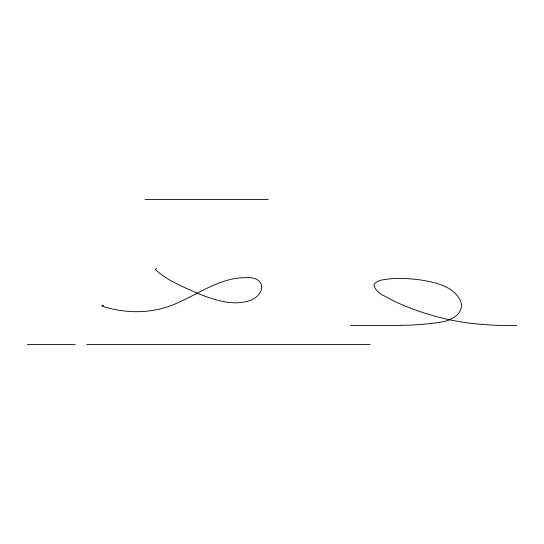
<?xml version="1.0" encoding="UTF-8"?>
<svg xmlns="http://www.w3.org/2000/svg" width="544" height="544" viewBox="0 0 544 544"><rect width="100%" height="100%" fill="white"/><g stroke="black" fill="none" stroke-linecap="round" stroke-linejoin="round"><path stroke-width="0.82" d="M156.842 268.6L155.618 268.913L155.625 269.783C167.919 281.139 184.246 287.252 199.335 294.052C214.118 299.71 230.336 305.374 246.296 301.58C265.377 297.609 268.471 276.032 245.371 277.651C218.851 277.746 197.254 295.066 173.631 304.565C151.103 313.868 125.011 313.691 102.061 306.136L101.762 305.714L102.299 305.436L103.741 305.334M145.037 199.587L268.199 199.587M516.8 325.584C490.79 325.829 464.596 323.972 439.348 317.383C423.701 313.269 408.333 307.945 393.713 300.988C386.906 296.616 375.367 293.617 373.891 284.587C377.284 279.473 384.601 279.779 390.034 278.827C400.262 278.018 410.557 278.576 420.702 279.976C435.35 282.438 453.662 286.124 460.612 300.988C465.072 313.126 451.017 321.008 440.858 322.123C410.985 326.978 380.521 325.013 350.384 325.584M27.2 344.413L75.324 344.413M86.72 344.413L370.158 344.413"/></g></svg>
